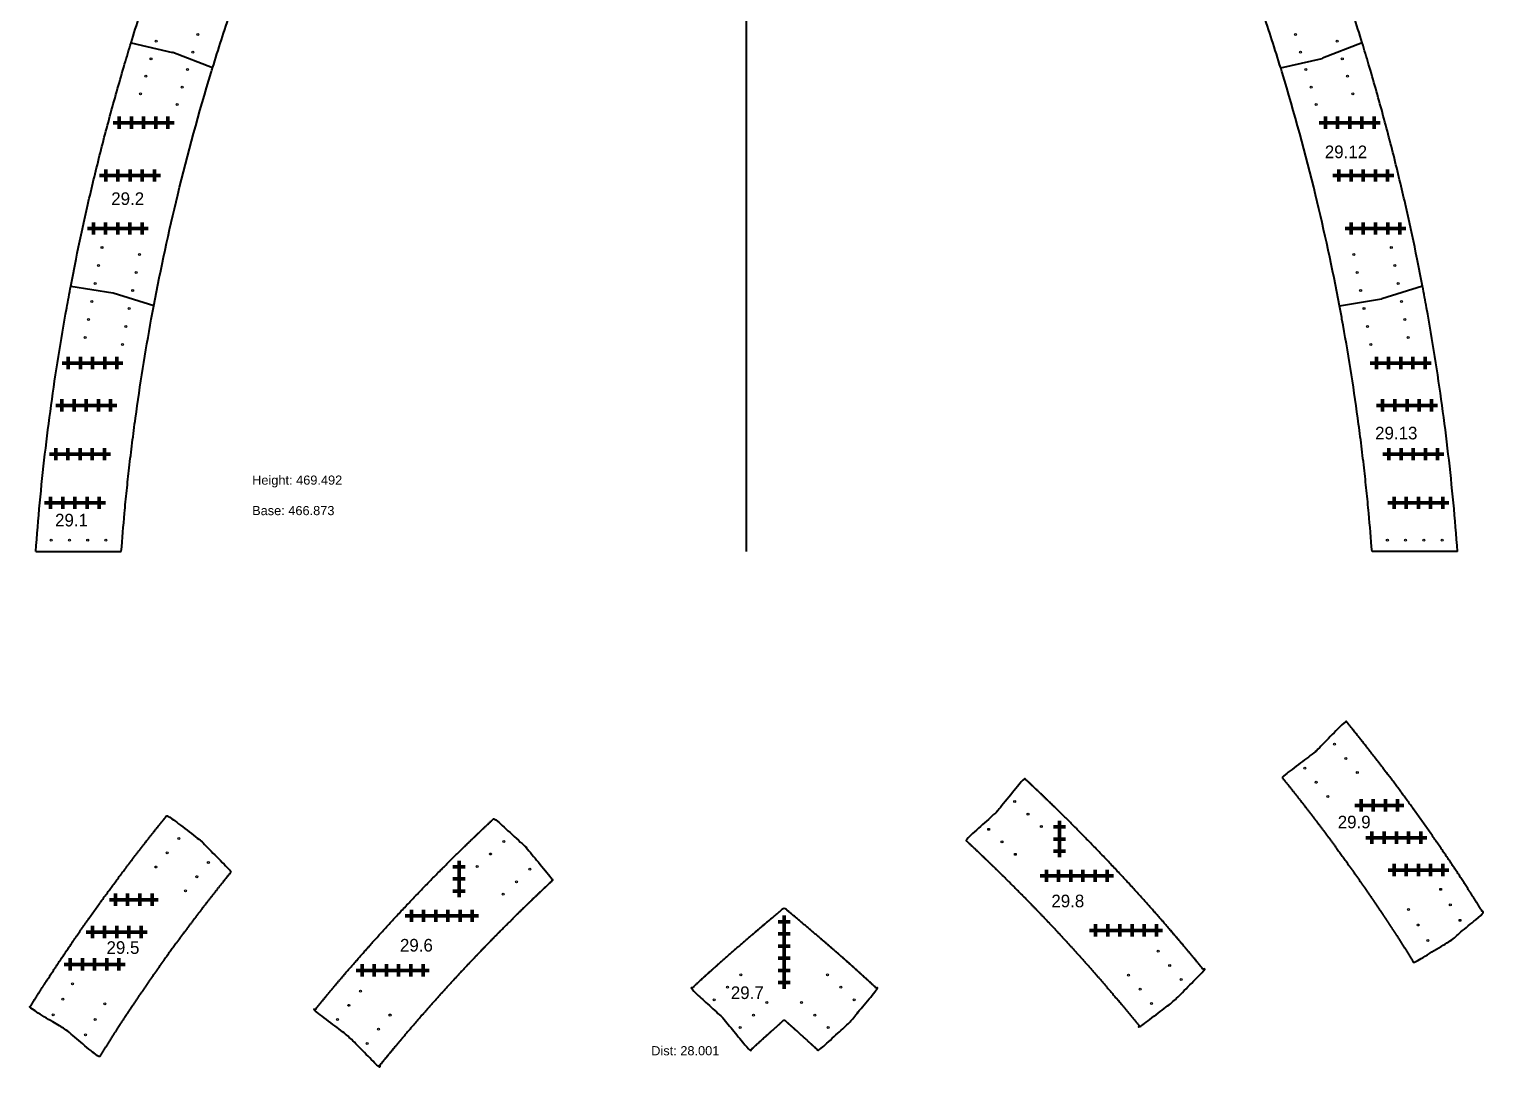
# Model space of a CAD drawing. Header units: inches. Extents: x -1683 to 11264, y -1696 to 865.
# Drawn here: x 8954.5 to 9432.2, y -1512.3 to -1171.2 of the extents above; entities that cross this region are included whole.
import ezdxf

# ---------------------------------------------------------------- set-up
doc = ezdxf.new("R2010")
doc.units = ezdxf.units.IN
doc.header["$MEASUREMENT"] = 0
doc.header["$PDMODE"] = 2
doc.header["$PDSIZE"] = 2
for name, color, linetype, lineweight in [('Annotation', 7, 'Continuous', 9), ('Drilling', 3, 'Continuous', 13), ('Engrave', 4, 'Continuous', 50)]:
    doc.layers.add(name, color=color, linetype=linetype, lineweight=lineweight)
doc.styles.get("Standard").update_dxf_attribs({"font": 'Arial.ttf'})
doc.styles.add('Tw Cen MT', font='')
doc.styles.get('Tw Cen MT').set_extended_font_data('Tw Cen MT')

# ---------------------------------------------------------------- blocks, each defined once
blk = doc.blocks.new('*U2443')
at = {"layer": 'Engrave'}
blk.add_point((0, 0), dxfattribs=at)
blk = doc.blocks.new('*U2444')
at = {"layer": 'Engrave', "color": 0, "linetype": 'ByBlock', "lineweight": -2, "transparency": 16777216}
for p in [(0, 0), (4, 0), (8, 0), (12, 0), (16, 0)]:
    blk.add_blockref('*U2443', p, dxfattribs=at)
blk = doc.blocks.new('*U2445')
at = {"layer": 'Engrave'}
blk.add_point((0, 0), dxfattribs=at)
blk = doc.blocks.new('*U2446')
at = {"layer": 'Engrave', "color": 0, "linetype": 'ByBlock', "lineweight": -2, "transparency": 16777216}
for p in [(0, 0), (4, 0), (8, 0), (12, 0), (16, 0)]:
    blk.add_blockref('*U2445', p, dxfattribs=at)
blk = doc.blocks.new('*U2447')
at = {"layer": 'Engrave'}
blk.add_point((0, 0), dxfattribs=at)
blk = doc.blocks.new('*U2448')
at = {"layer": 'Engrave', "color": 0, "linetype": 'ByBlock', "lineweight": -2, "transparency": 16777216}
for p in [(0, 0), (4, 0), (8, 0), (12, 0), (16, 0)]:
    blk.add_blockref('*U2447', p, dxfattribs=at)
blk = doc.blocks.new('*U2449')
at = {"layer": 'Engrave'}
blk.add_point((0, 0), dxfattribs=at)
blk = doc.blocks.new('*U2450')
at = {"layer": 'Engrave', "color": 0, "linetype": 'ByBlock', "lineweight": -2, "transparency": 16777216}
for p in [(0, 0), (4, 0), (8, 0), (12, 0), (16, 0)]:
    blk.add_blockref('*U2449', p, dxfattribs=at)
blk = doc.blocks.new('*U2451')
at = {"layer": 'Engrave'}
blk.add_point((0, 0), dxfattribs=at)
blk = doc.blocks.new('*U2452')
at = {"layer": 'Engrave', "color": 0, "linetype": 'ByBlock', "lineweight": -2, "transparency": 16777216}
for p in [(0, 0), (4, 0), (8, 0), (12, 0), (16, 0)]:
    blk.add_blockref('*U2451', p, dxfattribs=at)
blk = doc.blocks.new('*U2453')
at = {"layer": 'Engrave'}
blk.add_point((0, 0), dxfattribs=at)
blk = doc.blocks.new('*U2454')
at = {"layer": 'Engrave', "color": 0, "linetype": 'ByBlock', "lineweight": -2, "transparency": 16777216}
for p in [(0, 0), (4, 0), (8, 0), (12, 0), (16, 0)]:
    blk.add_blockref('*U2453', p, dxfattribs=at)
blk = doc.blocks.new('*U2455')
at = {"layer": 'Engrave'}
blk.add_point((0, 0), dxfattribs=at)
blk = doc.blocks.new('*U2456')
at = {"layer": 'Engrave', "color": 0, "linetype": 'ByBlock', "lineweight": -2, "transparency": 16777216}
for p in [(0, 0), (4, 0), (8, 0), (12, 0), (16, 0)]:
    blk.add_blockref('*U2455', p, dxfattribs=at)
blk = doc.blocks.new('*U2502')
at = {"layer": 'Engrave'}
blk.add_point((0, 0), dxfattribs=at)
blk = doc.blocks.new('*U2503')
at = {"layer": 'Engrave', "color": 0, "linetype": 'ByBlock', "lineweight": -2, "transparency": 16777216}
for p in [(0, 0), (4, 0), (8, 0), (12, 0), (16, 0)]:
    blk.add_blockref('*U2502', p, dxfattribs=at)
blk = doc.blocks.new('*U2504')
at = {"layer": 'Engrave'}
blk.add_point((0, 0), dxfattribs=at)
blk = doc.blocks.new('*U2505')
at = {"layer": 'Engrave', "color": 0, "linetype": 'ByBlock', "lineweight": -2, "transparency": 16777216}
for p in [(0, 0), (4, 0), (8, 0), (12, 0), (16, 0)]:
    blk.add_blockref('*U2504', p, dxfattribs=at)
blk = doc.blocks.new('*U2506')
at = {"layer": 'Engrave'}
blk.add_point((0, 0), dxfattribs=at)
blk = doc.blocks.new('*U2507')
at = {"layer": 'Engrave', "color": 0, "linetype": 'ByBlock', "lineweight": -2, "transparency": 16777216}
for p in [(0, 0), (4, 0), (8, 0), (12, 0), (16, 0)]:
    blk.add_blockref('*U2506', p, dxfattribs=at)
blk = doc.blocks.new('*U2508')
at = {"layer": 'Engrave'}
blk.add_point((0, 0), dxfattribs=at)
blk = doc.blocks.new('*U2509')
at = {"layer": 'Engrave', "color": 0, "linetype": 'ByBlock', "lineweight": -2, "transparency": 16777216}
for p in [(0, 0), (4, 0), (8, 0), (12, 0), (16, 0)]:
    blk.add_blockref('*U2508', p, dxfattribs=at)
blk = doc.blocks.new('*U2510')
at = {"layer": 'Engrave'}
blk.add_point((0, 0), dxfattribs=at)
blk = doc.blocks.new('*U2511')
at = {"layer": 'Engrave', "color": 0, "linetype": 'ByBlock', "lineweight": -2, "transparency": 16777216}
for p in [(0, 0), (4, 0), (8, 0), (12, 0), (16, 0)]:
    blk.add_blockref('*U2510', p, dxfattribs=at)
blk = doc.blocks.new('*U2512')
at = {"layer": 'Engrave'}
blk.add_point((0, 0), dxfattribs=at)
blk = doc.blocks.new('*U2513')
at = {"layer": 'Engrave', "color": 0, "linetype": 'ByBlock', "lineweight": -2, "transparency": 16777216}
for p in [(0, 0), (4, 0), (8, 0), (12, 0), (16, 0)]:
    blk.add_blockref('*U2512', p, dxfattribs=at)
blk = doc.blocks.new('*U2514')
at = {"layer": 'Engrave'}
blk.add_point((0, 0), dxfattribs=at)
blk = doc.blocks.new('*U2515')
at = {"layer": 'Engrave', "color": 0, "linetype": 'ByBlock', "lineweight": -2, "transparency": 16777216}
for p in [(0, 0), (4, 0), (8, 0), (12, 0), (16, 0)]:
    blk.add_blockref('*U2514', p, dxfattribs=at)
blk = doc.blocks.new('*U2582')
at = {"layer": 'Engrave'}
blk.add_point((0, 0), dxfattribs=at)
blk = doc.blocks.new('*U2583')
at = {"layer": 'Engrave', "color": 0, "linetype": 'ByBlock', "lineweight": -2, "transparency": 16777216}
for p in [(0, 0), (4, 0), (8, 0), (12, 0), (16, 0)]:
    blk.add_blockref('*U2582', p, dxfattribs=at)
blk = doc.blocks.new('*U2584')
at = {"layer": 'Engrave'}
blk.add_point((0, 0), dxfattribs=at)
blk = doc.blocks.new('*U2585')
at = {"layer": 'Engrave', "color": 0, "linetype": 'ByBlock', "lineweight": -2, "transparency": 16777216}
for p in [(0, 0), (4, 0), (8, 0), (12, 0), (16, 0)]:
    blk.add_blockref('*U2584', p, dxfattribs=at)
blk = doc.blocks.new('*U2586')
at = {"layer": 'Engrave'}
blk.add_point((0, 0), dxfattribs=at)
blk = doc.blocks.new('*U2587')
at = {"layer": 'Engrave', "color": 0, "linetype": 'ByBlock', "lineweight": -2, "transparency": 16777216}
for p in [(0, 0), (4, 0), (8, 0), (12, 0)]:
    blk.add_blockref('*U2586', p, dxfattribs=at)
blk = doc.blocks.new('*U2588')
at = {"layer": 'Engrave'}
blk.add_point((0, 0), dxfattribs=at)
blk = doc.blocks.new('*U2589')
at = {"layer": 'Engrave', "color": 0, "linetype": 'ByBlock', "lineweight": -2, "transparency": 16777216}
for p in [(0, 0), (4, 0), (8, 0), (12, 0), (16, 0), (20, 0)]:
    blk.add_blockref('*U2588', p, dxfattribs=at)
blk = doc.blocks.new('*U2590')
at = {"layer": 'Engrave'}
blk.add_point((0, 0), dxfattribs=at)
blk = doc.blocks.new('*U2591')
at = {"layer": 'Engrave', "color": 0, "linetype": 'ByBlock', "lineweight": -2, "transparency": 16777216}
for p in [(0, 0), (4, 0), (8, 0), (12, 0), (16, 0), (20, 0)]:
    blk.add_blockref('*U2590', p, dxfattribs=at)
blk = doc.blocks.new('*U2592')
at = {"layer": 'Engrave'}
blk.add_point((0, 0), dxfattribs=at)
blk = doc.blocks.new('*U2593')
at = {"layer": 'Engrave', "color": 0, "linetype": 'ByBlock', "lineweight": -2, "transparency": 16777216}
for p in [(0, 0), (4, 0), (8, 0)]:
    blk.add_blockref('*U2592', p, dxfattribs=at)
blk = doc.blocks.new('*U2594')
at = {"layer": 'Engrave'}
blk.add_point((0, 0), dxfattribs=at)
blk = doc.blocks.new('*U2595')
at = {"layer": 'Engrave', "color": 0, "linetype": 'ByBlock', "lineweight": -2, "transparency": 16777216}
for p in [(0, 0), (4, 0), (8, 0), (12, 0), (16, 0), (20, 0)]:
    blk.add_blockref('*U2594', p, dxfattribs=at)
blk = doc.blocks.new('*U2596')
at = {"layer": 'Engrave'}
blk.add_point((0, 0), dxfattribs=at)
blk = doc.blocks.new('*U2597')
at = {"layer": 'Engrave', "color": 0, "linetype": 'ByBlock', "lineweight": -2, "transparency": 16777216}
for p in [(0, 0), (4, 0), (8, 0), (12, 0), (16, 0), (20, 0)]:
    blk.add_blockref('*U2596', p, dxfattribs=at)
blk = doc.blocks.new('*U2598')
at = {"layer": 'Engrave'}
blk.add_point((0, 0), dxfattribs=at)
blk = doc.blocks.new('*U2599')
at = {"layer": 'Engrave', "color": 0, "linetype": 'ByBlock', "lineweight": -2, "transparency": 16777216}
for p in [(0, 0), (4, 0), (8, 0), (12, 0), (16, 0), (20, 0)]:
    blk.add_blockref('*U2598', p, dxfattribs=at)
blk = doc.blocks.new('*U2600')
at = {"layer": 'Engrave'}
blk.add_point((0, 0), dxfattribs=at)
blk = doc.blocks.new('*U2601')
at = {"layer": 'Engrave', "color": 0, "linetype": 'ByBlock', "lineweight": -2, "transparency": 16777216}
for p in [(0, 0), (4, 0), (8, 0)]:
    blk.add_blockref('*U2600', p, dxfattribs=at)
blk = doc.blocks.new('*U2602')
at = {"layer": 'Engrave'}
blk.add_point((0, 0), dxfattribs=at)
blk = doc.blocks.new('*U2603')
at = {"layer": 'Engrave', "color": 0, "linetype": 'ByBlock', "lineweight": -2, "transparency": 16777216}
for p in [(0, 0), (4, 0), (8, 0), (12, 0), (16, 0)]:
    blk.add_blockref('*U2602', p, dxfattribs=at)
blk = doc.blocks.new('*U2604')
at = {"layer": 'Engrave'}
blk.add_point((0, 0), dxfattribs=at)
blk = doc.blocks.new('*U2605')
at = {"layer": 'Engrave', "color": 0, "linetype": 'ByBlock', "lineweight": -2, "transparency": 16777216}
for p in [(0, 0), (4, 0), (8, 0), (12, 0), (16, 0)]:
    blk.add_blockref('*U2604', p, dxfattribs=at)
blk = doc.blocks.new('*U2606')
at = {"layer": 'Engrave'}
blk.add_point((0, 0), dxfattribs=at)
blk = doc.blocks.new('*U2607')
at = {"layer": 'Engrave', "color": 0, "linetype": 'ByBlock', "lineweight": -2, "transparency": 16777216}
for p in [(0, 0), (4, 0), (8, 0), (12, 0)]:
    blk.add_blockref('*U2606', p, dxfattribs=at)

msp = doc.modelspace()

# ---------------------------------------------------------------- linework, layer by layer
for p, q in [((9190.12943, -1342.77355), (9190.12943, -832.12869)), ((8987.98862, -1175.76824), (9001.59972, -1178.88879)), ((9014.7639, -1183.95878), (9001.73633, -1178.93058)), ((9392.27025, -1175.76824), (9379.24268, -1180.79643)), ((9365.49497, -1183.95878), (9379.10607, -1180.83822)), ((8968.17161, -1255.65164), (8981.97228, -1257.86315)), ((9412.08725, -1255.65164), (9398.742, -1259.80537)), ((8995.45649, -1262.04946), (8982.11124, -1257.89573)), ((9384.80238, -1262.04946), (9398.60304, -1259.83795)), ((8956.6929, -1342.77355), (8984.78114, -1342.77355)), ((9423.56596, -1342.77355), (9395.47772, -1342.77355))]:
    msp.add_line(p, q)
for centre, start, end in [((9001.37626, -1179.86351), 68.895123, 77.0872074), ((9378.88261, -1179.86351), 282.9127926, 291.104877), ((8981.81405, -1258.85055), 72.7111875, 80.8959757), ((9398.44481, -1258.85055), 279.1040243, 287.2888125)]:
    msp.add_arc(centre, 1, start, end)
for points, knots in [([(8987.98862, -1175.76824), (8988.90934, -1172.76419), (8991.52914, -1164.40243), (8996.08138, -1150.7125), (9001.7964, -1134.70517), (9007.94582, -1118.70425), (9012.75518, -1106.79857), (9015.64965, -1100.28791), (9016.20835, -1099.04996)], [170.265832894, 170.265832894, 170.265832894, 170.265832894, 179.69155073, 196.552466482, 213.54355839, 230.676614036, 247.978096765, 252.05273797, 252.05273797, 252.05273797, 252.05273797]), ([(9392.27025, -1175.76824), (9391.34953, -1172.76419), (9388.72972, -1164.40243), (9384.17749, -1150.7125), (9378.46247, -1134.70517), (9372.31304, -1118.70425), (9367.50368, -1106.79857), (9364.60921, -1100.28791), (9364.05051, -1099.04996)], [170.265832894, 170.265832894, 170.265832894, 170.265832894, 179.69155073, 196.552466482, 213.54355839, 230.676614036, 247.978096765, 252.05273797, 252.05273797, 252.05273797, 252.05273797]), ([(9014.7639, -1183.95878), (9016.63903, -1177.84137), (9018.59437, -1171.7502), (9022.08184, -1161.35507), (9023.57402, -1157.03887), (9026.14977, -1149.8106), (9027.21319, -1146.88696), (9029.38001, -1141.05424), (9030.48685, -1138.1352), (9032.20285, -1133.68534), (9032.79722, -1132.15736), (9033.86138, -1129.44274), (9034.32973, -1128.25457), (9035.26274, -1125.90378), (9035.72875, -1124.73819), (9037.12839, -1121.27233), (9038.06367, -1119.003), (9039.37628, -1115.91364), (9039.74525, -1115.05548), (9040.57329, -1113.15505), (9041.03853, -1112.10478), (9041.51274, -1111.04956)], [170.281646289, 170.281646289, 170.281646289, 170.281646289, 190.213006907, 190.213006907, 204.422118222, 204.422118222, 214.134106243, 214.134106243, 223.846094264, 223.846094264, 228.919556747, 228.919556747, 232.852372229, 232.852372229, 236.78518771, 236.78518771, 244.650818673, 244.650818673, 247.709312016, 247.709312016, 251.479459894, 251.479459894, 251.479459894, 251.479459894]), ([(9365.49497, -1183.95878), (9363.61983, -1177.84137), (9361.66449, -1171.7502), (9358.17702, -1161.35507), (9356.68484, -1157.03887), (9354.1091, -1149.8106), (9353.04567, -1146.88696), (9350.87885, -1141.05424), (9349.77201, -1138.1352), (9348.05601, -1133.68534), (9347.46164, -1132.15736), (9346.39748, -1129.44274), (9345.92914, -1128.25457), (9344.99612, -1125.90378), (9344.53011, -1124.73819), (9343.13047, -1121.27233), (9342.19519, -1119.003), (9340.88259, -1115.91364), (9340.51361, -1115.05548), (9339.68557, -1113.15505), (9339.22033, -1112.10478), (9338.74613, -1111.04956)], [170.281646289, 170.281646289, 170.281646289, 170.281646289, 190.213006907, 190.213006907, 204.422118222, 204.422118222, 214.134106243, 214.134106243, 223.846094264, 223.846094264, 228.919556747, 228.919556747, 232.852372229, 232.852372229, 236.78518771, 236.78518771, 244.650818673, 244.650818673, 247.709312016, 247.709312016, 251.479459894, 251.479459894, 251.479459894, 251.479459894]), ([(8968.17161, -1255.65164), (8968.7381, -1252.68883), (8970.3787, -1244.37744), (8973.30975, -1230.73444), (8977.11175, -1214.73026), (8981.28304, -1198.72594), (8984.97139, -1185.74405), (8987.27397, -1178.09993), (8987.98862, -1175.76824)], [87.922337777, 87.922337777, 87.922337777, 87.922337777, 96.971609648, 113.336697545, 129.781987211, 146.316511714, 162.949723107, 170.265832894, 170.265832894, 170.265832894, 170.265832894]), ([(9412.08725, -1255.65164), (9411.52076, -1252.68883), (9409.88016, -1244.37744), (9406.94911, -1230.73444), (9403.14711, -1214.73026), (9398.97582, -1198.72594), (9395.28747, -1185.74405), (9392.9849, -1178.09993), (9392.27025, -1175.76824)], [87.922337777, 87.922337777, 87.922337777, 87.922337777, 96.971609648, 113.336697545, 129.781987211, 146.316511714, 162.949723107, 170.265832894, 170.265832894, 170.265832894, 170.265832894]), ([(8995.45649, -1262.04946), (8997.76569, -1249.86717), (9000.38516, -1237.74292), (9006.59037, -1212.1894), (9010.25501, -1198.77832), (9014.45299, -1184.97507), (9014.60817, -1184.46683), (9014.7639, -1183.95878)], [86.718031144, 86.718031144, 86.718031144, 86.718031144, 125.340948767, 125.340948767, 168.626323427, 168.626323427, 170.281646289, 170.281646289, 170.281646289, 170.281646289]), ([(9384.80238, -1262.04946), (9382.49317, -1249.86717), (9379.87371, -1237.74292), (9373.6685, -1212.1894), (9370.00385, -1198.77832), (9365.80588, -1184.97507), (9365.6507, -1184.46683), (9365.49497, -1183.95878)], [86.718031144, 86.718031144, 86.718031144, 86.718031144, 125.340948767, 125.340948767, 168.626323427, 168.626323427, 170.281646289, 170.281646289, 170.281646289, 170.281646289]), ([(8956.6929, -1342.77355), (8957.11629, -1337.43808), (8957.96392, -1326.75643), (8959.66704, -1310.75416), (8961.68999, -1294.75005), (8964.06653, -1278.74636), (8966.28527, -1265.7163), (8967.71811, -1258.02349), (8968.17161, -1255.65164)], [0, 0, 0, 0, 16.056151908, 32.144475803, 48.272443725, 64.447692249, 80.678057019, 87.922337777, 87.922337777, 87.922337777, 87.922337777]), ([(9423.56596, -1342.77355), (9423.14257, -1337.43808), (9422.29494, -1326.75643), (9420.59182, -1310.75416), (9418.56888, -1294.75005), (9416.19233, -1278.74636), (9413.97359, -1265.7163), (9412.54075, -1258.02349), (9412.08725, -1255.65164)], [0, 0, 0, 0, 16.056151908, 32.144475803, 48.272443725, 64.447692249, 80.678057019, 87.922337777, 87.922337777, 87.922337777, 87.922337777]), ([(8984.78114, -1342.77355), (8985.12152, -1338.49949), (8985.46197, -1334.30713), (8985.951, -1328.95778), (8986.06806, -1327.72133), (8986.31089, -1325.23961), (8986.43635, -1323.99713), (8986.82413, -1320.26485), (8987.09787, -1317.77021), (8987.69782, -1312.54151), (8988.02554, -1309.81163), (8988.70923, -1304.36626), (8989.0656, -1301.64797), (8990.18026, -1293.50692), (8990.98586, -1288.08619), (8992.71902, -1277.25867), (8993.64606, -1271.85545), (8994.90349, -1264.99153), (8995.17773, -1263.52007), (8995.45649, -1262.04946)], [2.22907759, 2.22907759, 2.22907759, 2.22907759, 15.175459397, 15.175459397, 19.089618591, 19.089618591, 23.003777786, 23.003777786, 30.832096175, 30.832096175, 39.369342497, 39.369342497, 47.906588819, 47.906588819, 64.981081463, 64.981081463, 82.055574107, 82.055574107, 86.718031144, 86.718031144, 86.718031144, 86.718031144]), ([(9395.47772, -1342.77355), (9395.13734, -1338.49949), (9394.7969, -1334.30713), (9394.30786, -1328.95778), (9394.1908, -1327.72133), (9393.94797, -1325.23961), (9393.82252, -1323.99713), (9393.43473, -1320.26485), (9393.16099, -1317.77021), (9392.56104, -1312.54151), (9392.23333, -1309.81163), (9391.54963, -1304.36626), (9391.19326, -1301.64797), (9390.0786, -1293.50692), (9389.273, -1288.08619), (9387.53985, -1277.25867), (9386.61281, -1271.85545), (9385.35538, -1264.99153), (9385.08114, -1263.52007), (9384.80238, -1262.04946)], [2.22907759, 2.22907759, 2.22907759, 2.22907759, 15.175459397, 15.175459397, 19.089618591, 19.089618591, 23.003777786, 23.003777786, 30.832096175, 30.832096175, 39.369342497, 39.369342497, 47.906588819, 47.906588819, 64.981081463, 64.981081463, 82.055574107, 82.055574107, 86.718031144, 86.718031144, 86.718031144, 86.718031144])]:
    msp.add_open_spline(points, degree=3, knots=knots)
for points, weights, knots in [([(9376.98158, -1408.37957), (9377.01949, -1408.35069), (9377.05525, -1408.31918), (9377.08866, -1408.28519), (9380.35464, -1404.96322), (9383.62062, -1401.64126), (9386.8866, -1398.31929), (9390.0481, -1402.20431), (9397.30772, -1411.34743), (9408.2182, -1425.90266), (9419.44027, -1441.92293), (9427.27785, -1453.82426), (9431.37798, -1460.38102), (9432.09202, -1461.53214), (9428.4965, -1464.50429), (9424.90098, -1467.47643), (9421.30546, -1470.44858), (9421.26878, -1470.47891), (9421.23003, -1470.50654), (9421.1894, -1470.53134), (9417.20782, -1472.96206), (9413.22624, -1475.39278), (9409.24466, -1477.82351), (9408.38504, -1476.4275), (9407.52329, -1475.04154), (9405.75654, -1472.23203), (9404.84807, -1470.80473), (9403.00935, -1467.9484), (9402.0806, -1466.52166), (9399.7197, -1462.93192), (9398.27603, -1460.77044), (9395.12002, -1456.10803), (9393.40686, -1453.61506), (9389.95094, -1448.66391), (9388.20666, -1446.20356), (9382.92311, -1438.87041), (9379.32627, -1434.03718), (9372.44552, -1425.07704), (9369.18168, -1420.94061), (9365.86455, -1416.84894), (9369.57022, -1414.02582), (9373.2759, -1411.2027), (9376.98158, -1408.37957)], [1, 0.998299912208, 0.998299912208, 1, 1, 1, 1, 1, 1, 1, 1, 1, 1, 1, 1, 1, 1, 0.998304529919, 0.998304529919, 1, 1, 1, 1, 1, 1, 1, 1, 1, 1, 1, 1, 1, 1, 1, 1, 1, 1, 1, 1, 1, 1, 1, 1], [0, 0, 0, 0, 0.142862627, 0.142862627, 0.142862627, 1.142862627, 1.142862627, 1.142862627, 16.168745427, 36.16289902, 55.704329828, 74.840343689, 78.90414806, 78.90414806, 78.90414806, 79.90414806, 79.90414806, 79.90414806, 80.046816454, 80.046816454, 80.046816454, 81.046816454, 81.046816454, 81.046816454, 86.206854551, 86.206854551, 91.588137306, 91.588137306, 96.969420061, 96.969420061, 105.138763605, 105.138763605, 114.605275213, 114.605275213, 124.071786822, 124.071786822, 143.004810039, 143.004810039, 159.545708215, 159.545708215, 159.545708215, 160.545708215, 160.545708215, 160.545708215, 160.545708215]), ([(9272.35075, -1428.07798), (9272.38597, -1428.04582), (9272.41881, -1428.01123), (9272.44909, -1427.97437), (9275.4044, -1424.37783), (9278.3597, -1420.78129), (9281.31501, -1417.18474), (9285.15191, -1420.75424), (9294.34947, -1429.55729), (9308.37708, -1443.77599), (9323.09315, -1459.80403), (9333.5683, -1472.02269), (9339.1846, -1478.86294), (9340.33677, -1480.27878), (9337.07079, -1483.60075), (9333.80481, -1486.92271), (9330.53883, -1490.24468), (9330.50542, -1490.27866), (9330.46966, -1490.31018), (9330.43175, -1490.33906), (9326.72607, -1493.16218), (9323.02039, -1495.9853), (9319.31471, -1498.80843), (9318.83499, -1498.21669), (9318.35416, -1497.6259), (9314.05777, -1492.36755), (9310.17286, -1487.75733), (9302.2636, -1478.65389), (9298.23985, -1474.16089), (9290.06275, -1465.30489), (9285.90988, -1460.94387), (9279.09416, -1453.99863), (9276.47806, -1451.38092), (9271.38483, -1446.37303), (9268.91732, -1443.98551), (9264.97602, -1440.24043), (9263.50956, -1438.86188), (9262.03792, -1437.49427), (9265.47553, -1434.35551), (9268.91314, -1431.21674), (9272.35075, -1428.07798)], [1, 0.998297325143, 0.998297325143, 1, 1, 1, 1, 1, 1, 1, 1, 1, 1, 1, 1, 1, 1, 0.998299912208, 0.998299912208, 1, 1, 1, 1, 1, 1, 1, 1, 1, 1, 1, 1, 1, 1, 1, 1, 1, 1, 1, 1, 1, 1], [0, 0, 0, 0, 0.142971331, 0.142971331, 0.142971331, 1.142971331, 1.142971331, 1.142971331, 16.863763884, 39.329528032, 61.053055371, 82.127275867, 87.603259068, 87.603259068, 87.603259068, 88.603259068, 88.603259068, 88.603259068, 88.746121695, 88.746121695, 88.746121695, 89.746121695, 89.746121695, 89.746121695, 92.138246735, 92.138246735, 111.071269952, 111.071269952, 130.004293169, 130.004293169, 148.937316386, 148.937316386, 160.538891246, 160.538891246, 171.308458469, 171.308458469, 177.656737528, 177.656737528, 177.656737528, 178.656737528, 178.656737528, 178.656737528, 178.656737528]), ([(9011.09728, -1437.86659), (9011.06387, -1437.83261), (9011.02811, -1437.80109), (9010.9902, -1437.77221), (9007.28452, -1434.94909), (9003.57884, -1432.12597), (8999.87316, -1429.30284), (8996.71166, -1433.18786), (8989.45204, -1442.33098), (8978.54156, -1456.88621), (8967.31949, -1472.90648), (8959.48192, -1484.80781), (8955.38178, -1491.36457), (8954.66774, -1492.51569), (8958.64933, -1494.94641), (8962.63091, -1497.37713), (8966.61249, -1499.80786), (8966.65311, -1499.83266), (8966.69187, -1499.86029), (8966.72855, -1499.89062), (8970.32407, -1502.86276), (8973.91959, -1505.83491), (8977.5151, -1508.80706), (8978.37472, -1507.41105), (8979.23647, -1506.02509), (8981.00323, -1503.21558), (8981.91169, -1501.78828), (8983.75041, -1498.93195), (8984.67916, -1497.50521), (8987.04007, -1493.91547), (8988.48373, -1491.75399), (8991.63974, -1487.09158), (8993.3529, -1484.59861), (8996.80882, -1479.64746), (8998.5531, -1477.18711), (9003.83665, -1469.85396), (9007.43349, -1465.02073), (9014.31424, -1456.0606), (9017.57808, -1451.92416), (9020.89522, -1447.83249), (9017.62924, -1444.51052), (9014.36326, -1441.18856), (9011.09728, -1437.86659)], [1, 0.998299912208, 0.998299912208, 1, 1, 1, 1, 1, 1, 1, 1, 1, 1, 1, 1, 1, 1, 0.998304529919, 0.998304529919, 1, 1, 1, 1, 1, 1, 1, 1, 1, 1, 1, 1, 1, 1, 1, 1, 1, 1, 1, 1, 1, 1, 1, 1], [0, 0, 0, 0, 0.142862627, 0.142862627, 0.142862627, 1.142862627, 1.142862627, 1.142862627, 16.168745427, 36.16289902, 55.704329828, 74.840343689, 78.90414806, 78.90414806, 78.90414806, 79.90414806, 79.90414806, 79.90414806, 80.046816454, 80.046816454, 80.046816454, 81.046816454, 81.046816454, 81.046816454, 86.206854551, 86.206854551, 91.588137306, 91.588137306, 96.969420061, 96.969420061, 105.138763605, 105.138763605, 114.605275213, 114.605275213, 124.071786822, 124.071786822, 143.004810039, 143.004810039, 159.545708215, 159.545708215, 159.545708215, 160.545708215, 160.545708215, 160.545708215, 160.545708215]), ([(9117.65703, -1439.82168), (9117.62675, -1439.78483), (9117.59391, -1439.75023), (9117.55869, -1439.71807), (9114.12108, -1436.57931), (9110.68347, -1433.44055), (9107.24587, -1430.30179), (9103.40896, -1433.87129), (9094.21141, -1442.67433), (9080.18379, -1456.89304), (9065.46772, -1472.92108), (9054.99258, -1485.13974), (9049.37628, -1491.97998), (9048.22411, -1493.39582), (9051.92979, -1496.21895), (9055.63547, -1499.04207), (9059.34114, -1501.86519), (9059.37906, -1501.89407), (9059.41481, -1501.92559), (9059.44823, -1501.95957), (9062.7142, -1505.28154), (9065.98018, -1508.6035), (9069.24616, -1511.92547), (9069.72588, -1511.33374), (9070.20672, -1510.74294), (9074.5031, -1505.4846), (9078.38801, -1500.87437), (9086.29728, -1491.77094), (9090.32103, -1487.27793), (9098.49813, -1478.42194), (9102.65099, -1474.06091), (9109.46671, -1467.11568), (9112.08282, -1464.49796), (9117.17605, -1459.49008), (9119.64355, -1457.10255), (9123.58486, -1453.35747), (9125.05132, -1451.97892), (9126.52295, -1450.61131), (9123.56765, -1447.01477), (9120.61234, -1443.41822), (9117.65703, -1439.82168)], [1, 0.998297325143, 0.998297325143, 1, 1, 1, 1, 1, 1, 1, 1, 1, 1, 1, 1, 1, 1, 0.998299912208, 0.998299912208, 1, 1, 1, 1, 1, 1, 1, 1, 1, 1, 1, 1, 1, 1, 1, 1, 1, 1, 1, 1, 1, 1], [0, 0, 0, 0, 0.142971331, 0.142971331, 0.142971331, 1.142971331, 1.142971331, 1.142971331, 16.863763884, 39.329528032, 61.053055371, 82.127275867, 87.603259068, 87.603259068, 87.603259068, 88.603259068, 88.603259068, 88.603259068, 88.746121695, 88.746121695, 88.746121695, 89.746121695, 89.746121695, 89.746121695, 92.138246735, 92.138246735, 111.071269952, 111.071269952, 130.004293169, 130.004293169, 148.937316386, 148.937316386, 160.538891246, 160.538891246, 171.308458469, 171.308458469, 177.656737528, 177.656737528, 177.656737528, 178.656737528, 178.656737528, 178.656737528, 178.656737528]), ([(9182.31999, -1495.87081), (9182.28971, -1495.83396), (9182.25687, -1495.79936), (9182.22165, -1495.7672), (9178.78404, -1492.62844), (9175.34643, -1489.48968), (9171.90882, -1486.35092), (9173.76404, -1484.625), (9181.62075, -1477.41567), (9191.85814, -1468.5937), (9200.27559, -1461.54861), (9202.45954, -1459.72072), (9204.64348, -1461.54861), (9213.06093, -1468.5937), (9223.29832, -1477.41567), (9231.15503, -1484.625), (9233.01025, -1486.35092), (9230.05494, -1489.94746), (9227.09963, -1493.544), (9224.14432, -1497.14055), (9224.11404, -1497.1774), (9224.0812, -1497.212), (9224.04598, -1497.24416), (9220.60837, -1500.38292), (9217.17077, -1503.52168), (9213.73316, -1506.66044), (9212.70823, -1505.70796), (9211.6808, -1504.76079), (9209.11414, -1502.41443), (9207.57313, -1501.02377), (9204.8376, -1498.58498), (9203.65253, -1497.53786), (9202.45954, -1496.49201), (9201.26654, -1497.53786), (9200.08147, -1498.58498), (9197.34594, -1501.02377), (9195.80493, -1502.41443), (9193.23827, -1504.76079), (9192.21084, -1505.70796), (9191.18591, -1506.66044), (9188.23061, -1503.0639), (9185.2753, -1499.46735), (9182.31999, -1495.87081)], [1, 0.998297325143, 0.998297325143, 1, 1, 1, 1, 1, 1, 1, 1, 1, 1, 1, 1, 1, 1, 1, 1, 1, 0.998297325143, 0.998297325143, 1, 1, 1, 1, 1, 1, 1, 1, 1, 1, 1, 1, 1, 1, 1, 1, 1, 1, 1, 1, 1], [0, 0, 0, 0, 0.142971331, 0.142971331, 0.142971331, 1.142971331, 1.142971331, 1.142971331, 8.744277048, 33.130746542, 41.674715229, 41.674715229, 41.674715229, 50.218683916, 74.605153409, 82.206459126, 82.206459126, 82.206459126, 83.206459126, 83.206459126, 83.206459126, 83.349430457, 83.349430457, 83.349430457, 84.349430457, 84.349430457, 84.349430457, 88.770718621, 88.770718621, 95.366104329, 95.366104329, 100.343789707, 100.343789707, 100.343789707, 105.321475085, 105.321475085, 111.916860793, 111.916860793, 116.338148957, 116.338148957, 116.338148957, 117.338148957, 117.338148957, 117.338148957, 117.338148957])]:
    msp.add_rational_spline(points, weights, degree=3, knots=knots)
at = {"layer": 'Drilling'}
for centre in [(8996.24231, -1175.20463), (9009.93477, -1173.02141), (9370.32409, -1173.02141), (9384.01655, -1175.20463), (9008.22249, -1178.77189), (9372.03637, -1178.77189), (8994.53003, -1180.95512), (9006.5102, -1184.52238), (9373.74866, -1184.52238), (9385.72884, -1180.95512), (8992.81774, -1186.7056), (9387.44112, -1186.7056), (8991.10546, -1192.45609), (9004.79792, -1190.27286), (9375.46094, -1190.27286), (9389.15341, -1192.45609), (9003.08563, -1196.02335), (9377.17323, -1196.02335), (8978.43399, -1242.95597), (8990.7201, -1245.25847), (9389.53876, -1245.25847), (9401.82487, -1242.95597), (8977.32879, -1248.8533), (8989.6149, -1251.1558), (9390.64396, -1251.1558), (9402.93007, -1248.8533), (8976.22359, -1254.75063), (9404.03527, -1254.75063), (8975.11839, -1260.64797), (8988.5097, -1257.05313), (9391.74916, -1257.05313), (9405.14047, -1260.64797), (8987.4045, -1262.95047), (9392.85436, -1262.95047), (8974.01319, -1266.5453), (8986.2993, -1268.8478), (9393.95956, -1268.8478), (9406.24567, -1266.5453), (8972.90799, -1272.44263), (8985.1941, -1274.74513), (9395.06476, -1274.74513), (9407.35087, -1272.44263), (8961.73702, -1339.02355), (8967.73702, -1339.02355), (8973.73702, -1339.02355), (8979.73702, -1339.02355), (9400.52184, -1339.02355), (9406.52184, -1339.02355), (9412.52184, -1339.02355), (9418.52184, -1339.02355), (9383.1236, -1405.99456), (9373.39499, -1413.8434), (9386.89104, -1410.6643), (9377.16243, -1418.51313), (9390.65848, -1415.33403), (9380.92987, -1423.18286), (9278.13817, -1424.82775), (9282.51791, -1428.9287), (9286.89766, -1433.02965), (9003.63617, -1436.97811), (9110.42271, -1437.94479), (9269.59451, -1433.95222), (9273.97426, -1438.05317), (8999.86872, -1441.64785), (9106.04296, -1442.04574), (9278.35401, -1442.15412), (8996.10128, -1446.31758), (9013.36477, -1444.82695), (9101.66322, -1446.1467), (9118.96636, -1447.06926), (9009.59733, -1449.49668), (9114.58661, -1451.17021), (9005.82989, -1454.16641), (9110.20687, -1455.27117), (9418.02085, -1453.64494), (9407.41984, -1460.26826), (9421.20005, -1458.73343), (9410.59903, -1465.35675), (9424.37925, -1463.82192), (9413.77823, -1470.44524), (9325.27144, -1473.94486), (9329.03888, -1478.61459), (8968.73891, -1484.62849), (9183.84516, -1485.79201), (9188.22491, -1481.69106), (9216.69416, -1481.69106), (9221.07391, -1485.79201), (9315.54283, -1481.79369), (9332.80632, -1483.28432), (8965.55971, -1489.71698), (9063.28944, -1487.0619), (9179.46542, -1489.89297), (9196.76856, -1490.81553), (9208.15051, -1490.81553), (9225.45365, -1489.89297), (9319.31028, -1486.46342), (8962.38051, -1494.80547), (8979.33992, -1491.25182), (9059.52199, -1491.73163), (9073.01804, -1494.91074), (9192.38882, -1494.91649), (9212.53026, -1494.91649), (9323.07772, -1491.13316), (8976.16073, -1496.3403), (9055.75455, -1496.40136), (9069.2506, -1499.58047), (9188.00907, -1499.01744), (9216.91, -1499.01744), (8972.98153, -1501.42879), (9065.48316, -1504.2502)]:
    msp.add_circle(centre, 0.3225, dxfattribs=at)

# ---------------------------------------------------------------- block references
at = {"layer": 'Engrave'}
for name, p in [('*U2452', (8984.09699, -1201.95725)), ('*U2454', (8979.64695, -1219.32078)), ('*U2456', (8975.63205, -1236.68431)), ('*U2450', (8967.3298, -1280.88409)), ('*U2448', (8965.27887, -1294.77355)), ('*U2446', (8963.24176, -1310.77355)), ('*U2444', (8961.55025, -1326.77355)), ('*U2587', (8982.86763, -1457.07051)), ('*U2591', (9080.02151, -1462.35204)), ('*U2585', (8975.28358, -1467.68109)), ('*U2583', (8968.01898, -1478.29167)), ('*U2589', (9063.85336, -1480.24807))]:
    msp.add_blockref(name, p, dxfattribs=at)
at = {"layer": 'Engrave', "xscale": -1}
for name, p in [('*U2511', (9396.16188, -1201.95725)), ('*U2513', (9400.61192, -1219.32078)), ('*U2515', (9404.62681, -1236.68431)), ('*U2509', (9412.92907, -1280.88409)), ('*U2507', (9414.97999, -1294.77355)), ('*U2505', (9417.0171, -1310.77355)), ('*U2503', (9418.70862, -1326.77355)), ('*U2607', (9403.89213, -1426.08696)), ('*U2605', (9411.47619, -1436.69754)), ('*U2599', (9308.53936, -1449.235)), ('*U2603', (9418.74078, -1447.30812)), ('*U2597', (9324.70752, -1467.13103))]:
    msp.add_blockref(name, p, dxfattribs=at)
at = {"layer": 'Engrave', "xscale": -1, "rotation": 90}
msp.add_blockref('*U2601', (9292.86315, -1433.13866), dxfattribs=at)
at = {"layer": 'Engrave', "rotation": 270}
for name, p in [('*U2593', (9095.69772, -1446.2557)), ('*U2595', (9202.45954, -1464.28541))]:
    msp.add_blockref(name, p, dxfattribs=at)

# ---------------------------------------------------------------- texts
at = {"layer": 'Annotation', "color": 7, "char_height": 7, "attachment_point": 7, "line_spacing_factor": 0.481418, "style": 'Tw Cen MT'}
for s, insert in [('{\\H0.59259x;29.12}', (9379.98597, -1213.67104)), ('{\\H0.59259x;29.2}', (8981.47821, -1229.03568)), ('{\\H0.59259x;29.13}', (9396.50947, -1305.99092)), ('{\\H0.59259x;29.1}', (8963.03391, -1334.56739)), ('{\\H0.59259x;29.9}', (9384.22596, -1433.68359)), ('{\\H0.59259x;29.8}', (9290.18849, -1459.60837)), ('{\\H0.59259x;29.5}', (8979.92944, -1474.89915)), ('{\\H0.59259x;29.6}', (9076.28449, -1474.1316)), ('{\\H0.59259x;29.7}', (9184.93634, -1489.71652))]:
    msp.add_mtext(s, dxfattribs=dict(at, insert=insert))
at = {"layer": 'Annotation', "char_height": 3, "attachment_point": 1}
for s, insert in [('Height: 469.492\\P\\PBase: 466.873', (9027.74015, -1317.80408)), ('Dist: 28.001', (9158.80033, -1505.1324))]:
    msp.add_mtext_dynamic_manual_height_columns(s, width=45.2101633, gutter_width=1, heights=[0], dxfattribs=dict(at, insert=insert))

doc.saveas('drawing.dxf')
